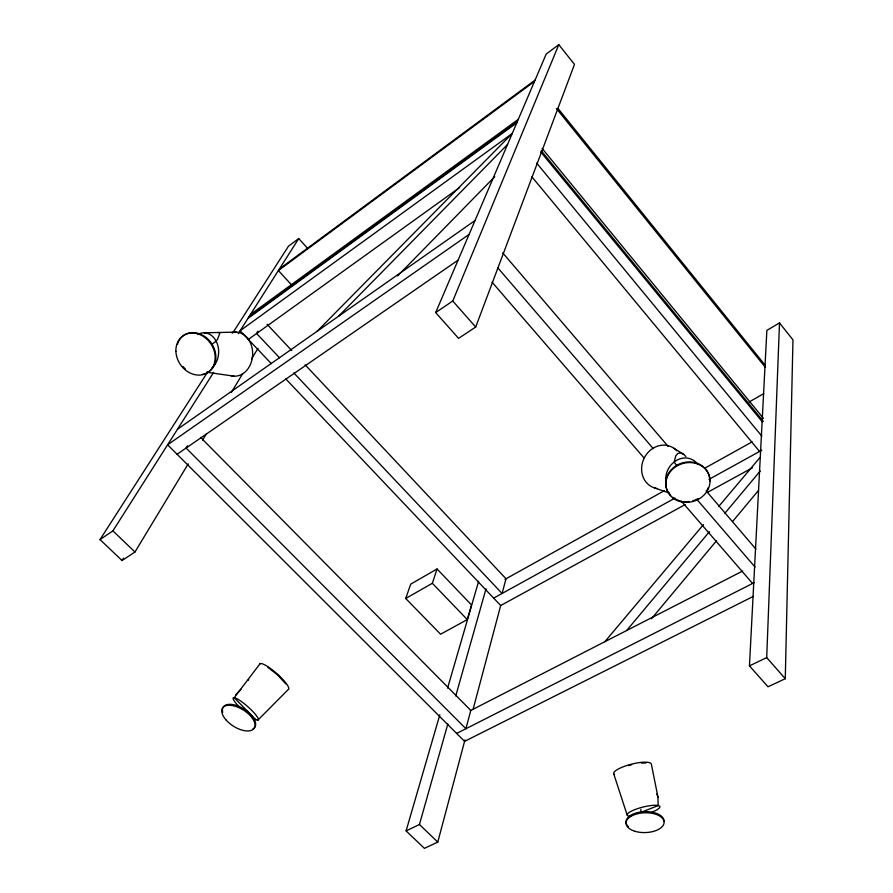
<?xml version="1.0" encoding="UTF-8"?>
<svg xmlns="http://www.w3.org/2000/svg" width="893" height="893" viewBox="0 0 893 893"><rect width="100%" height="100%" fill="white"/><g stroke="black" fill="none" stroke-linecap="round" stroke-linejoin="round"><path stroke-width="1.34" d="M785.271 678.702L792.973 339.887L779.5 322.909L766.864 330.399L749.45 665.877L768.013 686.784L785.271 678.702L766.707 657.616L779.5 322.909M439.836 714.78L406.092 830.903L424.409 848.35L437.782 842.099L464.963 739.884M473.19 708.953L500.727 605.398M406.092 830.903L419.442 824.518L447.806 724.078M455.743 695.96L486.004 588.822M467.285 619.575L471.526 604.985L437.057 568.975L410.713 584.134L405.712 598.477L440.584 634.231L467.285 619.575L432.335 583.285L437.057 568.975M447.594 688.079L478.637 581.298M475.69 327.05L574.478 64.408L558.806 44.65L546.215 54.038L435.672 312.572L458.578 338.358L475.69 327.05L452.762 301.008L558.806 44.65M260.12 663.611L234.223 697.701L255.733 719.602M207.812 371.767L100.027 539.573L122.051 560.536L134.966 552.008L188.2 463.88M202.588 440.07L206.183 434.11M231.365 392.429L242.874 373.374M251.502 359.086L257.977 348.37M122.051 560.536L123.502 558.147M187.463 445.808L186.09 448.04L465.912 728.733L470.801 710.448L200.59 437.38M257.977 331.258L256.592 333.502L279.52 357.769M248.232 680.31L248.701 679.551M100.027 539.573L112.898 530.866L213.639 372.381M238.275 333.647L298.72 238.554L307.761 248.511M232.682 333.033L288.461 246.2L298.72 238.554M235.752 694.787L240.943 689.329M651.421 618.816L716.566 540.712M732.64 521.445L758.514 490.413M626.596 630.558L709.477 531.625M724.625 513.542L760.278 470.991M604.818 641.721L703.461 524.604M718.698 506.498L759.954 457.529M397.575 275.982L494.744 176.691M338.536 316.267L507.537 144.487M317.171 331.258L512.247 133.481L240.117 330.745L271.349 363.674M257.91 720.115L288.193 689.586A19.233 3.963 41.5 0 0 276.506 673.333A19.233 3.963 41.5 0 0 259.562 664.504M279.353 269.016L535.086 80.08M534.516 81.408L278.37 270.557L291.587 284.9M250.431 314.515L518.286 119.361M248.79 317.093L517.326 121.604M247.908 318.477L516.813 122.799M248.343 339.429L459.661 187.563M177.484 429.265L475.054 220.482M469.093 234.412L167.605 444.803L464.572 741.357L753.458 596.312M177.082 454.269L458.221 260.053M435.672 312.572L452.762 301.008M211.641 344.318L216.095 341.327L217.669 338.949L219.734 333.413L218.818 332.497M749.227 401.939L763.705 393.679M405.712 598.477L432.335 583.285M504.991 579.345L664.492 490.614M704.677 468.256L752.163 441.845M493.662 598.109L674.918 498.149M708.986 479.362L761.841 450.206M685.232 504.556L500.694 605.532L285.715 378.833M707.234 492.512L752.453 467.776M470.298 710.705L742.619 571.051M456.636 733.432L754.205 582.649M749.45 665.877L766.707 657.616M641.319 812.239L658.152 805.598L657.962 797.114L651.354 764.162A19.434 4.822 -14.4 0 0 629.096 764.821A19.434 4.822 -14.4 0 0 614.618 774.767M628.382 765.625L631.652 764.676M641.453 763.035L645.773 763.035M204.318 332.81L236.165 332.118M630.96 816.314L629.788 816.28A16.878 3.773 -14.4 0 1 634.711 809.683A16.878 3.773 -14.4 0 1 657.393 805.386L659.179 805.888A16.878 3.773 -14.4 0 1 652.27 811.994M206.573 372.225L234.033 376.165M654.647 487.969L669.638 493.17M685.936 456.546L683.58 454.236L680.566 452.918L677.932 453.41L675.845 455.642L674.115 462.161L676.738 465.409M673.869 448.264L683.58 454.236M267.9 667.361L277.924 675.197L285.738 683.859M112.898 530.866L134.966 552.008M419.442 824.518L437.782 842.099M293.853 372.95L502.089 593.465L506.018 578.764L305.116 364.791M267.029 324.226L291.788 350.592M492.021 282.143L644.166 458.098M681.515 501.297L752.576 583.475M497.948 267.978L653.296 448.688M696.897 499.421L755.043 567.055M502.714 252.864L668.165 446.444M706.14 490.871L755.869 549.05M531.848 176.781L759.563 451.467M536.648 163.062L761.829 436.141M541.214 150.716L763.303 421.329M540.667 151.855L762.477 422.009M542.096 148.405L763.459 418.393M557.857 108.299L765.435 365.572M556.372 108.488L765.401 367.391M656.835 794L657.962 797.114M613.681 773.718L627.165 815.008M640.873 809.393L641.018 811.871M251.938 717.514A16.677 3.014 41.5 0 0 254.561 719.088L256.604 719.97A16.677 3.014 41.5 0 0 252.116 710.772A16.677 3.014 41.5 0 0 234.759 697.746L233.508 697.656A16.677 3.014 41.5 0 0 239.391 707.022M222.737 712.346A18.753 9.488 32.4 0 1 242.304 708.082A18.753 9.488 32.4 0 1 252.764 729.079M657.17 488.549A22.258 19.746 -64.5 0 1 644.411 457.662A22.258 19.746 -64.5 0 1 676.816 450.831M697.444 463.835A19.657 17.324 -64.4 0 0 676.414 460.42L672.429 463.434A19.657 17.324 -64.4 0 0 666.457 484.441M670.721 495.559A22.28 19.635 -17.5 0 1 680.678 463.478A22.28 19.635 -17.5 0 1 709.768 481.16M708.316 487.567A22.28 19.635 -17.5 0 1 707.111 490.011M698.047 498.662A22.28 19.635 -17.5 0 1 692.678 500.817M689.273 501.498A22.28 19.635 -17.5 0 1 683.558 501.565M681.337 501.219A22.28 19.635 -17.5 0 1 672.686 497.312M197.844 334.384A19.434 15.17 -87.1 0 1 214.811 338.938L217.044 343.079A19.434 15.17 -87.1 0 1 211.898 368.117M231.633 332.687A22.057 17.425 -87.1 0 1 252.652 354.242A22.057 17.425 -87.1 0 1 230.662 375.562M177.394 344.497A22.102 18.396 56.2 0 1 210 341.338A22.102 18.396 56.2 0 1 201.985 374.491M185.353 368.921A22.102 18.396 56.2 0 1 182.942 366.487M628.393 826.728A19.032 9.901 -1.7 0 1 640.504 812.016A19.032 9.901 -1.7 0 1 664.024 821.437M225.795 719.68A18.764 9.477 32.4 0 0 254.114 728.375A18.764 9.477 32.4 0 0 235.328 706.285A18.764 9.477 32.4 0 0 225.795 719.68M681.404 501.855A22.303 19.646 -17.5 0 0 709.5 476.695A22.303 19.646 -17.5 0 0 672.987 468.87A22.303 19.646 -17.5 0 0 681.404 501.855M175.899 351.228A22.124 18.407 56.2 0 0 205.926 373.531A22.124 18.407 56.2 0 0 204.754 337.398A22.124 18.407 56.2 0 0 175.899 351.228M635.057 831.316A19.043 9.901 -1.7 0 0 664.102 822.576A19.043 9.901 -1.7 0 0 636.062 814.148A19.043 9.901 -1.7 0 0 635.057 831.316"/></g></svg>
